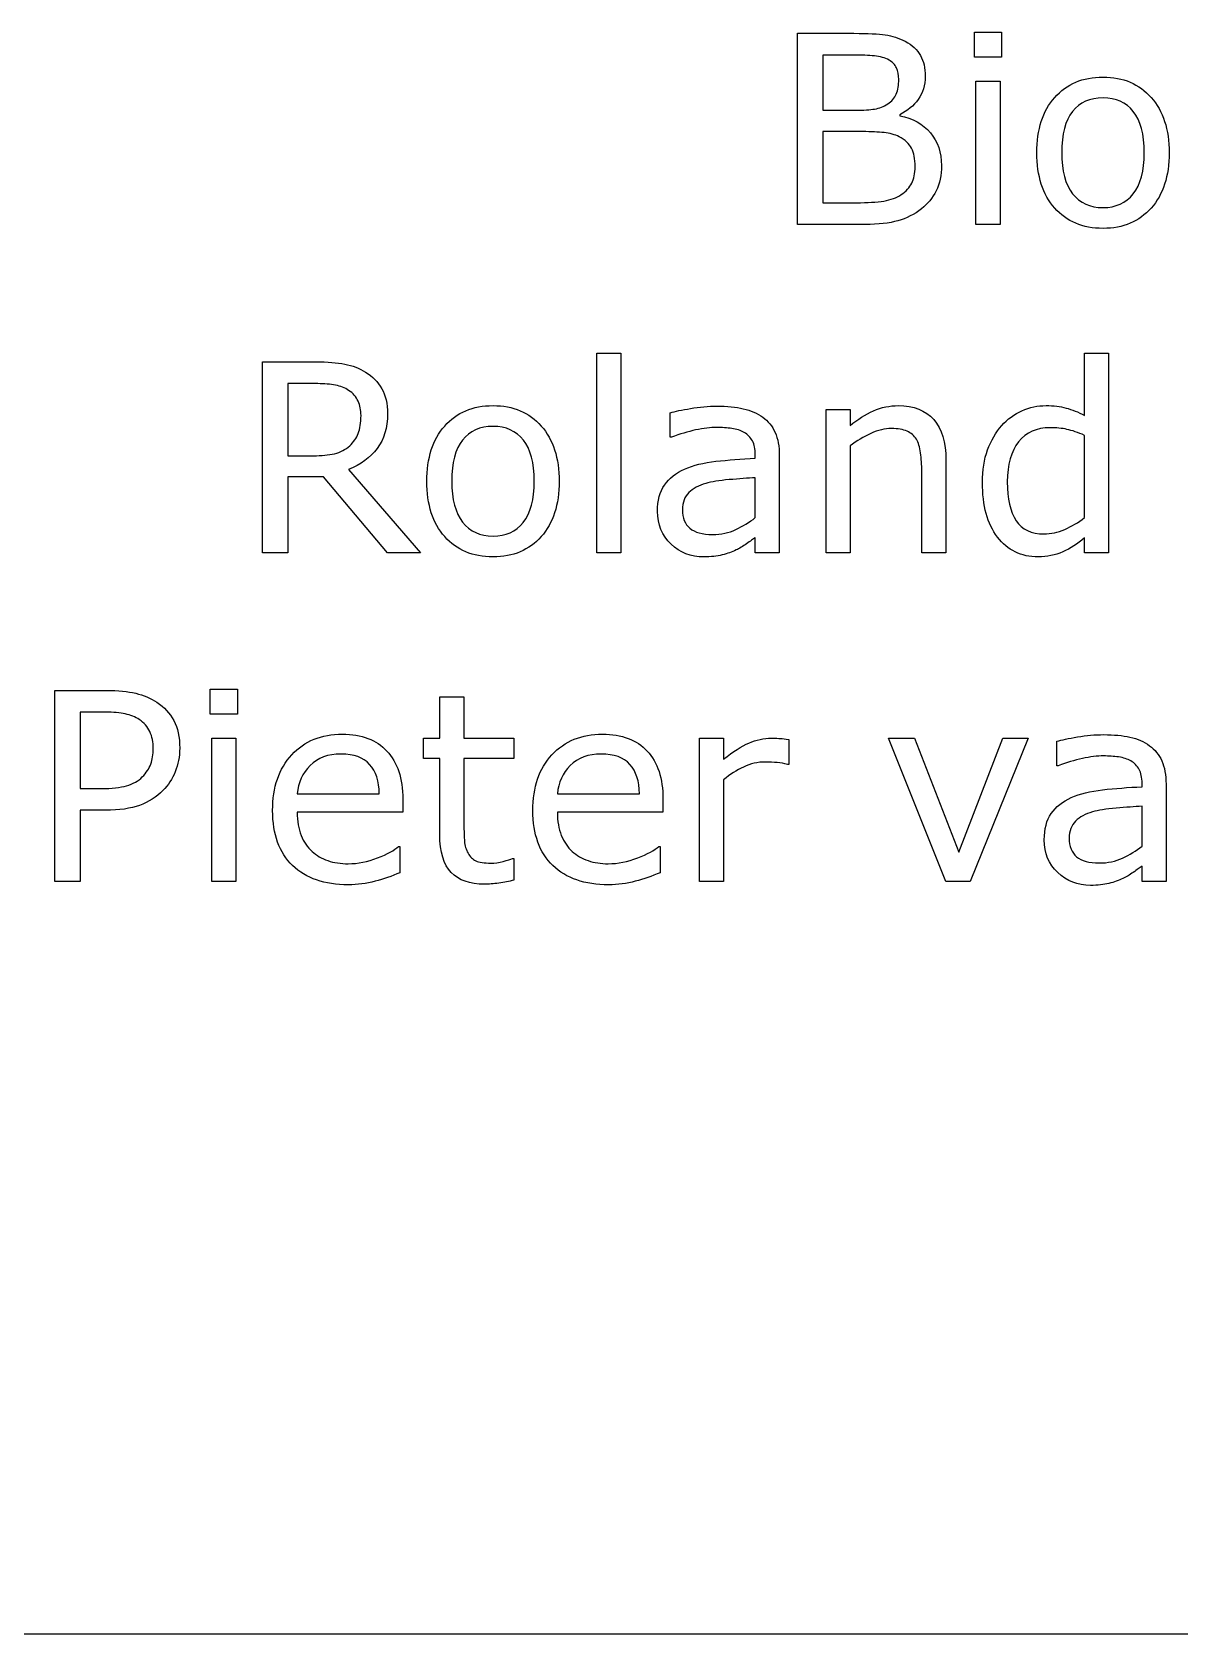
# Model space of a CAD drawing. Extents: x 0.3 to 57.7, y 35.9 to 130.4.
# Drawn here: x 6.32 to 10.01, y 54.48 to 59.64 of the extents above; entities that cross this region are included whole.
import ezdxf

# ---------------------------------------------------------------- set-up
doc = ezdxf.new("R2010")
doc.units = 0
doc.layers.get('0').update_dxf_attribs({"linetype": 'CONTINUOUS'})

msp = doc.modelspace()

# ---------------------------------------------------------------- linework, layer by layer
at = {"color": 7}
for p, q in [((8.782673, 59.020006), (8.782673, 59.63529)), ((8.782673, 59.63529), (8.964903, 59.63529)), ((9.352505, 59.558844), (9.352505, 59.639424)), ((9.352505, 59.639424), (9.440108, 59.639424)), ((9.440108, 59.639424), (9.440108, 59.558844)), ((8.962011, 59.565451), (8.864491, 59.565451)), ((8.864491, 59.565451), (8.864491, 59.387767)), ((9.440108, 59.558844), (9.352505, 59.558844)), ((9.440108, 59.558844), (9.440108, 59.558844)), ((9.109115, 59.486542), (9.109118, 59.486531)), ((9.357463, 59.020006), (9.357463, 59.481572)), ((9.357463, 59.481572), (9.435149, 59.481572)), ((9.435149, 59.481572), (9.435149, 59.020006)), ((8.864491, 59.387767), (8.970275, 59.387767)), ((9.112423, 59.3733), (9.112423, 59.369998)), ((8.993004, 59.318775), (8.864493, 59.318775)), ((8.864493, 59.318775), (8.864493, 59.08985)), ((9.899608, 59.250584), (9.899608, 59.250584)), ((9.979773, 59.250584), (9.979773, 59.250584)), ((9.161598, 59.205954), (9.161597, 59.205956)), ((9.246719, 59.209256), (9.24672, 59.209261)), ((8.864493, 59.08985), (8.972756, 59.08985)), ((9.000853, 59.020006), (8.782673, 59.020006)), ((9.435149, 59.020006), (9.357463, 59.020006)), ((9.435149, 59.020006), (9.435149, 59.020006)), ((8.136812, 57.962164), (8.136812, 58.605134)), ((8.136812, 58.605134), (8.214497, 58.605134)), ((8.214497, 58.605134), (8.214497, 57.962164)), ((9.707049, 58.405137), (9.707049, 58.605136)), ((9.707049, 58.605136), (9.784734, 58.605136)), ((9.784734, 58.605136), (9.784734, 57.962166)), ((7.059547, 57.962164), (7.059547, 58.577448)), ((7.059547, 58.577448), (7.23186, 58.577448)), ((7.237646, 58.507217), (7.141366, 58.507217)), ((7.141366, 58.507217), (7.141366, 58.274987)), ((7.377313, 58.404321), (7.377313, 58.404307)), ((8.373171, 58.334872), (8.373171, 58.413798)), ((8.874821, 57.962166), (8.874821, 58.423732)), ((8.874821, 58.423732), (8.952506, 58.423732)), ((8.952506, 58.423732), (8.952506, 58.372492)), ((9.707048, 58.075798), (9.707048, 58.340672)), ((8.377303, 58.334872), (8.373171, 58.334872)), ((8.952506, 58.306791), (8.952506, 57.962166)), ((7.141366, 58.274987), (7.22401, 58.274987)), ((8.647138, 58.26711), (8.647138, 58.279105)), ((8.724409, 58.275382), (8.724409, 57.962164)), ((9.260769, 58.261743), (9.260769, 57.962158)), ((7.256653, 58.206788), (7.141364, 58.206788)), ((7.141364, 58.206788), (7.141364, 57.962164)), ((7.462436, 57.962164), (7.256653, 58.206788)), ((7.33723, 58.23115), (7.568633, 57.962144)), ((7.93516, 58.192739), (7.93516, 58.192739)), ((8.015325, 58.192739), (8.015325, 58.192739)), ((8.647138, 58.075798), (8.647138, 58.20431)), ((9.183085, 57.962164), (9.183085, 58.224972)), ((8.647137, 58.075761), (8.647138, 58.075798)), ((9.707047, 58.075798), (9.707048, 58.075798)), ((8.647138, 57.962164), (8.647138, 58.011335)), ((9.707048, 57.962164), (9.707048, 58.010508)), ((7.141364, 57.962164), (7.059547, 57.962164)), ((7.568634, 57.962164), (7.462436, 57.962164)), ((7.568633, 57.962144), (7.568634, 57.962164)), ((8.214497, 57.962164), (8.136812, 57.962164)), ((8.214497, 57.962164), (8.214497, 57.962164)), ((8.72441, 57.962164), (8.647138, 57.962164)), ((8.724409, 57.962164), (8.72441, 57.962164)), ((8.952506, 57.962166), (8.874821, 57.962166)), ((9.26077, 57.962164), (9.183085, 57.962164)), ((9.260769, 57.962158), (9.26077, 57.962164)), ((9.784733, 57.962164), (9.707048, 57.962164)), ((9.784734, 57.962166), (9.784733, 57.962164)), ((6.390958, 56.904327), (6.390958, 57.519614)), ((6.390958, 57.519614), (6.557899, 57.519614)), ((6.891366, 57.44316), (6.891366, 57.523737)), ((6.891366, 57.523737), (6.978969, 57.523737)), ((6.978969, 57.523737), (6.978969, 57.44316)), ((7.63103, 57.365876), (7.63103, 57.498518)), ((7.63103, 57.498518), (7.708715, 57.498518)), ((7.708715, 57.498518), (7.708715, 57.365876)), ((6.553766, 57.449442), (6.472775, 57.449442)), ((6.472775, 57.449442), (6.472775, 57.203576)), ((6.978969, 57.44316), (6.891366, 57.44316)), ((6.978969, 57.44316), (6.978969, 57.44316)), ((6.896325, 56.904319), (6.896325, 57.365887)), ((6.896325, 57.365887), (6.97401, 57.365887)), ((6.97401, 57.365887), (6.97401, 56.904319)), ((7.578551, 57.300587), (7.578551, 57.365876)), ((7.578551, 57.365876), (7.63103, 57.365876)), ((7.708715, 57.365876), (7.869045, 57.365876)), ((7.869045, 57.365876), (7.869045, 57.300587)), ((8.467388, 56.904228), (8.467388, 57.365797)), ((8.467388, 57.365797), (8.545073, 57.365797)), ((8.545073, 57.365797), (8.545073, 57.297615)), ((8.755401, 57.360932), (8.755401, 57.281178)), ((9.261183, 56.904319), (9.075648, 57.365887)), ((9.075648, 57.365887), (9.159944, 57.365887)), ((9.159944, 57.365887), (9.302919, 56.998533)), ((9.302919, 56.998533), (9.444653, 57.365887)), ((9.526057, 57.365887), (9.339282, 56.904319)), ((9.444653, 57.365887), (9.526057, 57.365887)), ((9.526057, 57.365887), (9.526057, 57.365887)), ((6.708311, 57.331688), (6.70831, 57.331679)), ((6.793436, 57.333658), (6.793433, 57.333655)), ((9.618617, 57.27703), (9.618617, 57.355956)), ((7.63103, 57.300587), (7.578551, 57.300587)), ((7.63103, 57.055132), (7.63103, 57.300587)), ((7.869045, 57.300587), (7.708715, 57.300587)), ((7.708715, 57.300587), (7.708715, 57.090258)), ((8.755402, 57.281176), (8.75127, 57.281176)), ((8.755401, 57.281178), (8.755402, 57.281176)), ((9.622749, 57.27703), (9.618617, 57.27703)), ((8.545073, 57.231914), (8.545073, 56.904228)), ((9.892583, 57.209268), (9.892583, 57.221263)), ((9.969855, 57.21754), (9.969855, 56.904319)), ((6.472775, 57.203576), (6.541783, 57.203576)), ((7.171529, 57.186549), (7.43599, 57.186549)), ((7.43599, 57.186549), (7.43599, 57.186549)), ((7.51161, 57.169215), (7.51161, 57.127068)), ((8.00954, 57.186549), (8.274001, 57.186549)), ((8.274001, 57.186549), (8.274001, 57.186549)), ((8.34962, 57.169215), (8.34962, 57.127068)), ((6.554593, 57.133666), (6.472776, 57.133666)), ((6.472776, 57.133666), (6.472776, 56.904327)), ((7.51161, 57.127045), (7.171529, 57.127045)), ((7.51161, 57.127068), (7.51161, 57.127045)), ((8.34962, 57.127045), (8.00954, 57.127045)), ((8.34962, 57.127068), (8.34962, 57.127045)), ((9.892584, 57.017955), (9.892584, 57.146465)), ((7.498387, 57.017143), (7.502519, 57.017143)), ((7.502519, 57.017143), (7.502519, 56.932434)), ((8.336397, 57.017143), (8.340529, 57.017143)), ((8.340529, 57.017143), (8.340529, 56.932434)), ((9.892583, 57.017916), (9.892584, 57.017955)), ((7.864926, 56.978255), (7.869058, 56.978255)), ((7.869058, 56.978255), (7.869058, 56.908422)), ((9.892584, 56.904319), (9.892584, 56.953493)), ((6.472776, 56.904327), (6.390958, 56.904327)), ((6.97401, 56.904319), (6.896325, 56.904319)), ((6.97401, 56.904319), (6.97401, 56.904319)), ((7.869058, 56.908422), (7.869045, 56.908453)), ((8.545073, 56.904228), (8.467388, 56.904228)), ((9.339282, 56.904319), (9.261183, 56.904319)), ((9.969856, 56.904319), (9.892584, 56.904319)), ((9.969855, 56.904319), (9.969856, 56.904319))]:
    msp.add_line(p, q, dxfattribs=at)
at = {"color": 5}
msp.add_line((2.694834, 54.481264), (30.070394, 54.481264), dxfattribs=at)
at = {"color": 7}
for points in [[(8.964903, 59.63529), (9.009806, 59.63529), (9.043415, 59.633634), (9.065729, 59.630323)], [(9.065729, 59.630323), (9.088043, 59.627011), (9.109392, 59.620125), (9.129778, 59.609664)], [(9.129778, 59.609664), (9.152367, 59.597811), (9.168758, 59.582521), (9.178951, 59.563795)], [(9.030606, 59.562572), (9.012148, 59.564492), (8.989283, 59.565451), (8.962011, 59.565451)], [(9.077713, 59.548941), (9.064764, 59.556373), (9.049062, 59.560917), (9.030606, 59.562572)], [(9.101679, 59.524134), (9.096719, 59.534331), (9.088731, 59.542601), (9.077713, 59.548941)], [(9.178951, 59.563795), (9.189143, 59.545337), (9.194239, 59.523161), (9.194239, 59.497266)], [(9.100852, 59.439848), (9.106361, 59.453075), (9.109115, 59.46864), (9.109115, 59.486542)], [(9.109118, 59.486531), (9.109118, 59.501413), (9.106638, 59.513947), (9.101679, 59.524134)], [(9.194239, 59.497266), (9.194239, 59.468066), (9.186802, 59.443135), (9.171927, 59.422475)], [(9.611181, 59.428681), (9.649748, 59.472482), (9.701676, 59.494382), (9.766964, 59.494382)], [(9.766964, 59.494382), (9.831702, 59.494382), (9.883355, 59.472482), (9.921922, 59.428681)], [(9.073581, 59.40803), (9.086529, 59.41629), (9.095619, 59.426896), (9.100852, 59.439848)], [(9.171927, 59.422475), (9.157052, 59.402089), (9.137217, 59.385697), (9.112423, 59.3733)], [(9.553743, 59.250584), (9.553743, 59.325789), (9.572889, 59.385154), (9.611181, 59.428681)], [(9.766964, 59.427442), (9.724816, 59.427442), (9.692034, 59.412841), (9.668618, 59.383641)], [(9.864485, 59.383641), (9.841069, 59.412841), (9.808562, 59.427442), (9.766964, 59.427442)], [(9.921922, 59.428681), (9.960489, 59.385154), (9.979773, 59.325789), (9.979773, 59.250584)], [(8.970275, 59.387767), (8.995895, 59.387767), (9.016281, 59.389009), (9.031432, 59.391492)], [(9.031432, 59.391492), (9.046584, 59.394239), (9.060633, 59.399752), (9.073581, 59.40803)], [(9.668618, 59.383641), (9.645478, 59.354715), (9.633908, 59.310363), (9.633908, 59.250584)], [(9.899608, 59.250584), (9.899608, 59.310363), (9.8879, 59.354715), (9.864485, 59.383641)], [(9.112423, 59.369998), (9.15402, 59.361456), (9.186802, 59.343137), (9.210769, 59.315041)], [(9.061599, 59.315473), (9.042866, 59.317674), (9.020002, 59.318775), (8.993004, 59.318775)], [(9.109945, 59.302237), (9.096722, 59.309123), (9.080607, 59.313535), (9.061599, 59.315473)], [(9.150441, 59.265045), (9.143003, 59.279646), (9.129505, 59.292043), (9.109945, 59.302237)], [(9.210769, 59.315041), (9.234736, 59.287216), (9.246719, 59.251954), (9.246719, 59.209256)], [(9.161597, 59.205956), (9.161597, 59.230749), (9.157878, 59.250445), (9.150441, 59.265045)], [(9.611181, 59.072485), (9.572889, 59.116011), (9.553743, 59.175378), (9.553743, 59.250584)], [(9.633908, 59.250584), (9.633908, 59.192732), (9.645616, 59.148793), (9.669031, 59.118767)], [(9.864071, 59.118352), (9.887763, 59.148104), (9.899608, 59.192181), (9.899608, 59.250584)], [(9.979773, 59.250584), (9.979773, 59.175378), (9.960489, 59.116011), (9.921922, 59.072485)], [(9.150854, 59.152648), (9.158017, 59.16642), (9.161598, 59.184189), (9.161598, 59.205954)], [(9.24672, 59.209261), (9.24672, 59.178683), (9.240935, 59.151686), (9.229364, 59.128269)], [(9.060772, 59.095212), (9.083637, 59.09907), (9.102369, 59.105956), (9.11697, 59.115871)], [(9.11697, 59.115871), (9.132396, 59.126614), (9.143691, 59.138873), (9.150854, 59.152648)], [(9.229364, 59.128269), (9.217793, 59.104854), (9.202228, 59.085571), (9.18267, 59.070419)], [(9.669031, 59.118767), (9.692447, 59.089015), (9.725091, 59.074139), (9.766964, 59.074139)], [(9.766964, 59.074139), (9.808286, 59.074139), (9.840655, 59.088877), (9.864071, 59.118352)], [(8.972756, 59.08985), (9.008569, 59.08985), (9.037907, 59.091638), (9.060772, 59.095212)], [(9.18267, 59.070419), (9.15953, 59.052244), (9.134048, 59.039297), (9.106224, 59.031577)], [(9.766964, 59.007196), (9.701676, 59.007196), (9.649748, 59.028959), (9.611181, 59.072485)], [(9.921922, 59.072485), (9.883355, 59.028959), (9.831702, 59.007196), (9.766964, 59.007196)], [(9.106224, 59.031577), (9.078676, 59.023863), (9.043553, 59.020006), (9.000853, 59.020006)], [(7.23186, 58.577448), (7.269049, 58.577448), (7.300041, 58.574964), (7.324834, 58.569997)], [(7.324834, 58.569997), (7.349627, 58.565312), (7.371941, 58.55677), (7.391776, 58.544371)], [(7.295084, 58.502249), (7.278831, 58.505561), (7.259685, 58.507217), (7.237646, 58.507217)], [(7.337232, 58.485711), (7.325386, 58.493708), (7.311337, 58.49922), (7.295084, 58.502249)], [(7.391776, 58.544371), (7.41409, 58.530316), (7.431445, 58.512548), (7.443841, 58.491065)], [(7.367811, 58.451004), (7.36175, 58.464776), (7.351557, 58.476345), (7.337232, 58.485711)], [(7.377313, 58.404307), (7.377313, 58.421937), (7.374145, 58.437502), (7.367811, 58.451004)], [(7.443841, 58.491065), (7.456513, 58.469853), (7.462849, 58.442856), (7.462849, 58.410073)], [(7.368222, 58.346886), (7.374283, 58.362032), (7.377313, 58.381177), (7.377313, 58.404321)], [(7.462849, 58.410073), (7.462849, 58.365721), (7.451692, 58.328531), (7.429378, 58.298505)], [(7.646732, 58.370838), (7.6853, 58.414639), (7.737228, 58.43654), (7.802517, 58.43654)], [(7.802517, 58.43654), (7.867254, 58.43654), (7.918907, 58.414639), (7.957474, 58.370838)], [(8.373171, 58.413798), (8.388323, 58.417937), (8.410223, 58.422481), (8.438873, 58.42743)], [(8.438873, 58.42743), (8.467523, 58.432397), (8.49576, 58.43488), (8.523583, 58.43488)], [(8.523583, 58.43488), (8.55609, 58.43488), (8.584327, 58.432124), (8.608293, 58.426611)], [(8.608293, 58.426611), (8.632536, 58.421381), (8.653472, 58.412293), (8.671103, 58.399348)], [(8.671103, 58.399348), (8.688458, 58.386667), (8.701681, 58.370277), (8.710772, 58.350177)], [(8.952506, 58.372492), (8.976749, 58.392603), (9.001817, 58.408306), (9.027712, 58.419601)], [(9.027712, 58.419601), (9.053608, 58.43089), (9.080191, 58.436534), (9.107464, 58.436534)], [(9.107464, 58.436534), (9.157326, 58.436534), (9.195342, 58.421521), (9.221513, 58.391494)], [(9.221513, 58.391494), (9.247683, 58.361466), (9.260769, 58.318215), (9.260769, 58.261743)], [(9.440522, 58.372077), (9.459254, 58.393014), (9.481017, 58.408992), (9.505811, 58.42001)], [(9.505811, 58.42001), (9.530879, 58.431035), (9.556774, 58.436548), (9.583496, 58.436548)], [(9.583496, 58.436548), (9.607738, 58.436548), (9.629225, 58.433933), (9.647958, 58.428702)], [(9.647958, 58.428702), (9.66669, 58.423754), (9.686387, 58.415899), (9.707049, 58.405137)], [(7.340951, 58.307217), (7.353348, 58.318788), (7.362439, 58.332011), (7.368222, 58.346886)], [(7.589295, 58.192739), (7.589295, 58.267946), (7.608441, 58.327312), (7.646732, 58.370838)], [(7.802517, 58.369597), (7.760368, 58.369597), (7.727586, 58.354996), (7.70417, 58.325796)], [(7.900036, 58.325796), (7.876621, 58.354996), (7.844114, 58.369597), (7.802517, 58.369597)], [(7.957474, 58.370838), (7.996041, 58.327312), (8.015325, 58.267946), (8.015325, 58.192739)], [(8.454988, 58.358014), (8.429919, 58.352784), (8.404024, 58.34507), (8.377303, 58.334872)], [(8.52317, 58.366283), (8.502784, 58.366283), (8.480057, 58.363527), (8.454988, 58.358014)], [(8.571516, 58.362981), (8.55609, 58.365183), (8.539974, 58.366283), (8.52317, 58.366283)], [(8.611185, 58.350168), (8.600166, 58.356509), (8.586943, 58.36078), (8.571516, 58.362981)], [(8.637632, 58.322906), (8.631572, 58.334477), (8.622757, 58.343564), (8.611185, 58.350168)], [(8.710772, 58.350177), (8.719863, 58.330066), (8.724409, 58.305134), (8.724409, 58.275382)], [(9.019035, 58.346875), (8.995895, 58.336414), (8.973718, 58.323052), (8.952506, 58.306791)], [(9.085563, 58.362566), (9.064351, 58.362566), (9.042175, 58.357336), (9.019035, 58.346875)], [(9.135976, 58.353902), (9.123028, 58.359678), (9.106223, 58.362566), (9.085563, 58.362566)], [(9.165728, 58.328276), (9.158842, 58.339848), (9.148925, 58.348389), (9.135976, 58.353902)], [(9.395067, 58.293978), (9.406362, 58.324556), (9.421513, 58.350589), (9.440522, 58.372077)], [(9.596718, 58.365451), (9.553192, 58.365451), (9.519308, 58.350299), (9.495066, 58.319996)], [(9.65085, 58.360088), (9.634321, 58.363663), (9.616277, 58.365451), (9.596718, 58.365451)], [(9.707048, 58.340672), (9.686111, 58.350041), (9.667379, 58.356514), (9.65085, 58.360088)], [(7.291778, 58.281591), (7.311062, 58.286276), (7.327453, 58.294818), (7.340951, 58.307217)], [(7.429378, 58.298505), (7.407064, 58.268753), (7.376348, 58.246301), (7.33723, 58.23115)], [(7.70417, 58.325796), (7.68103, 58.296872), (7.669459, 58.252519), (7.669459, 58.192739)], [(7.93516, 58.192739), (7.93516, 58.252519), (7.923452, 58.296872), (7.900036, 58.325796)], [(8.647138, 58.279105), (8.647138, 58.296734), (8.643969, 58.311335), (8.637632, 58.322906)], [(9.179365, 58.284476), (9.176885, 58.303215), (9.17234, 58.317815), (9.165728, 58.328276)], [(9.378538, 58.189434), (9.378538, 58.228552), (9.384048, 58.2634), (9.395067, 58.293978)], [(9.495066, 58.319996), (9.470823, 58.289695), (9.458702, 58.24672), (9.458702, 58.191071)], [(7.22401, 58.274987), (7.249905, 58.274987), (7.272494, 58.277189), (7.291778, 58.281591)], [(8.41904, 58.232002), (8.447139, 58.244401), (8.480886, 58.252802), (8.520279, 58.257204)], [(8.520279, 58.257204), (8.559673, 58.261607), (8.601959, 58.264909), (8.647138, 58.26711)], [(9.183085, 58.224972), (9.183085, 58.246184), (9.181845, 58.266018), (9.179365, 58.284476)], [(7.646732, 58.014643), (7.608441, 58.058167), (7.589295, 58.117533), (7.589295, 58.192739)], [(7.669459, 58.192739), (7.669459, 58.134889), (7.681167, 58.09095), (7.704583, 58.060922)], [(7.899623, 58.06051), (7.923315, 58.090261), (7.93516, 58.134338), (7.93516, 58.192739)], [(8.015325, 58.192739), (8.015325, 58.117533), (7.996041, 58.058167), (7.957474, 58.014643)], [(8.354578, 58.180762), (8.36973, 58.202525), (8.391217, 58.219605), (8.41904, 58.232002)], [(8.487222, 58.186107), (8.464908, 58.179766), (8.446864, 58.16985), (8.43309, 58.156358)], [(8.563255, 58.198101), (8.531299, 58.195354), (8.505955, 58.191356), (8.487222, 58.186107)], [(8.647138, 58.20431), (8.623447, 58.202993), (8.595486, 58.200924), (8.563255, 58.198101)], [(9.426884, 58.012989), (9.394653, 58.055413), (9.378538, 58.114228), (9.378538, 58.189434)], [(9.458702, 58.191071), (9.458702, 58.136252), (9.468068, 58.094517), (9.4868, 58.065866)], [(8.332265, 58.096053), (8.332265, 58.131039), (8.339703, 58.159275), (8.354578, 58.180762)], [(8.43309, 58.156358), (8.419316, 58.143131), (8.412429, 58.124811), (8.412429, 58.101398)], [(8.375653, 57.990679), (8.346728, 58.018228), (8.332265, 58.053352), (8.332265, 58.096053)], [(8.412429, 58.101398), (8.412429, 58.074952), (8.420417, 58.05498), (8.436395, 58.041482)], [(7.704583, 58.060922), (7.727999, 58.03117), (7.760644, 58.016294), (7.802517, 58.016294)], [(7.802517, 58.016294), (7.843839, 58.016294), (7.876208, 58.031032), (7.899623, 58.06051)], [(8.436395, 58.041482), (8.452373, 58.028255), (8.476753, 58.021642), (8.509535, 58.021642)], [(8.509535, 58.021642), (8.536807, 58.021642), (8.561738, 58.026872), (8.584328, 58.037334)], [(8.584328, 58.037334), (8.606917, 58.048077), (8.627854, 58.060886), (8.647137, 58.075761)], [(9.4868, 58.065866), (9.505532, 58.037492), (9.53556, 58.023304), (9.576882, 58.023304)], [(9.576882, 58.023304), (9.598921, 58.023304), (9.621235, 58.02813), (9.643824, 58.037782)], [(9.643824, 58.037782), (9.666413, 58.047698), (9.687488, 58.060369), (9.707047, 58.075798)], [(7.802517, 57.949354), (7.737228, 57.949354), (7.6853, 57.971117), (7.646732, 58.014643)], [(7.957474, 58.014643), (7.918907, 57.971117), (7.867254, 57.949354), (7.802517, 57.949354)], [(8.481438, 57.949359), (8.43984, 57.949359), (8.404579, 57.963133), (8.375653, 57.990679)], [(8.61904, 57.991495), (8.607469, 57.983235), (8.596174, 57.976622), (8.585156, 57.971655)], [(8.647138, 58.011335), (8.640252, 58.00665), (8.630886, 58.000037), (8.61904, 57.991495)], [(9.558288, 57.949354), (9.503192, 57.949354), (9.459391, 57.970565), (9.426884, 58.012989)], [(9.707048, 58.010508), (9.684734, 57.991225), (9.661456, 57.976212), (9.637213, 57.965468)], [(8.540528, 57.955963), (8.523725, 57.951561), (8.504028, 57.949359), (8.481438, 57.949359)], [(8.585156, 57.971655), (8.572208, 57.965314), (8.557332, 57.960084), (8.540528, 57.955963)], [(9.637213, 57.965468), (9.612971, 57.954725), (9.586663, 57.949354), (9.558288, 57.949354)], [(6.557899, 57.519614), (6.594813, 57.519614), (6.62608, 57.516443), (6.6517, 57.510103)], [(6.6517, 57.510103), (6.67732, 57.504045), (6.700047, 57.494403), (6.719881, 57.481178)], [(6.719881, 57.481178), (6.743297, 57.465468), (6.761341, 57.445909), (6.774013, 57.422501)], [(6.617815, 57.443656), (6.601012, 57.447514), (6.579662, 57.449442), (6.553766, 57.449442)], [(6.663269, 57.425481), (6.650046, 57.434023), (6.634895, 57.440082), (6.617815, 57.443656)], [(6.697153, 57.387051), (6.689716, 57.402762), (6.678421, 57.415572), (6.663269, 57.425481)], [(6.774013, 57.422501), (6.786962, 57.399084), (6.793436, 57.36947), (6.793436, 57.333658)], [(6.70831, 57.331679), (6.70831, 57.352891), (6.704591, 57.371348), (6.697153, 57.387051)], [(7.154174, 57.312189), (7.195496, 57.356543), (7.249766, 57.37872), (7.316983, 57.37872)], [(7.316983, 57.37872), (7.379241, 57.37872), (7.427175, 57.360538), (7.460784, 57.324175)], [(7.992185, 57.312189), (8.033507, 57.356543), (8.087776, 57.37872), (8.154993, 57.37872)], [(8.154993, 57.37872), (8.217252, 57.37872), (8.265185, 57.360538), (8.298794, 57.324175)], [(8.626478, 57.350094), (8.650169, 57.360555), (8.674273, 57.365786), (8.698791, 57.365786)], [(8.698791, 57.365786), (8.712289, 57.365786), (8.722068, 57.365409), (8.72813, 57.364657)], [(8.72813, 57.364657), (8.73419, 57.364092), (8.74328, 57.362851), (8.755401, 57.360932)], [(9.618617, 57.355956), (9.633768, 57.360095), (9.655669, 57.364639), (9.684319, 57.369587)], [(9.684319, 57.369587), (9.712969, 57.374554), (9.741206, 57.377038), (9.769029, 57.377038)], [(9.769029, 57.377038), (9.801536, 57.377038), (9.829772, 57.374282), (9.853739, 57.368769)], [(9.853739, 57.368769), (9.877981, 57.363538), (9.898918, 57.354451), (9.916548, 57.341506)], [(6.700047, 57.282513), (6.705556, 57.297114), (6.708311, 57.313505), (6.708311, 57.331688)], [(6.793433, 57.333655), (6.793433, 57.306383), (6.788613, 57.281039), (6.778972, 57.257624)], [(7.092604, 57.132439), (7.092604, 57.20792), (7.113128, 57.267837), (7.154174, 57.312189)], [(7.312851, 57.314647), (7.271253, 57.314647), (7.238058, 57.302388), (7.213265, 57.277871)], [(7.404999, 57.281176), (7.384889, 57.30349), (7.354173, 57.314647), (7.312851, 57.314647)], [(7.460784, 57.324175), (7.494668, 57.287811), (7.51161, 57.236158), (7.51161, 57.169215)], [(7.930615, 57.132439), (7.930615, 57.20792), (7.951138, 57.267837), (7.992185, 57.312189)], [(8.150861, 57.314647), (8.109263, 57.314647), (8.076068, 57.302388), (8.051275, 57.277871)], [(8.243009, 57.281176), (8.222899, 57.30349), (8.192183, 57.314647), (8.150861, 57.314647)], [(8.298794, 57.324175), (8.332678, 57.287811), (8.34962, 57.236158), (8.34962, 57.169215)], [(8.545073, 57.297615), (8.575927, 57.322407), (8.603062, 57.3399), (8.626478, 57.350094)], [(9.768615, 57.308441), (9.74823, 57.308441), (9.725503, 57.305685), (9.700434, 57.300172)], [(9.816962, 57.305139), (9.801536, 57.30734), (9.78542, 57.308441), (9.768615, 57.308441)], [(9.916548, 57.341506), (9.933903, 57.328844), (9.947126, 57.312452), (9.956218, 57.292332)], [(6.672773, 57.240778), (6.685722, 57.254005), (6.694813, 57.267917), (6.700047, 57.282513)], [(6.778972, 57.257624), (6.769606, 57.234484), (6.756383, 57.214374), (6.739303, 57.197293)], [(7.213265, 57.277871), (7.188747, 57.253353), (7.174835, 57.222913), (7.171529, 57.186549)], [(7.43599, 57.186549), (7.435708, 57.227321), (7.425378, 57.258863), (7.404999, 57.281176)], [(8.051275, 57.277871), (8.026757, 57.253353), (8.012846, 57.222913), (8.00954, 57.186549)], [(8.274001, 57.186549), (8.273718, 57.227321), (8.263388, 57.258863), (8.243009, 57.281176)], [(8.609536, 57.272822), (8.587222, 57.262361), (8.565734, 57.248725), (8.545073, 57.231914)], [(8.678957, 57.288937), (8.65499, 57.288937), (8.631849, 57.283565), (8.609536, 57.272822)], [(8.717386, 57.286961), (8.706643, 57.288278), (8.693833, 57.288937), (8.678957, 57.288937)], [(8.75127, 57.281176), (8.739699, 57.283922), (8.728404, 57.285851), (8.717386, 57.286961)], [(9.700434, 57.300172), (9.675365, 57.294941), (9.64947, 57.287227), (9.622749, 57.27703)], [(9.856631, 57.292326), (9.845611, 57.298667), (9.832388, 57.302938), (9.816962, 57.305139)], [(9.883078, 57.265063), (9.877018, 57.276635), (9.868202, 57.285722), (9.856631, 57.292326)], [(9.892583, 57.221263), (9.892583, 57.238892), (9.889415, 57.253492), (9.883078, 57.265063)], [(9.956218, 57.292332), (9.965309, 57.272222), (9.969855, 57.247292), (9.969855, 57.21754)], [(6.541783, 57.203576), (6.57484, 57.203576), (6.6017, 57.206473), (6.622361, 57.212268)], [(6.622361, 57.212268), (6.643021, 57.218326), (6.659826, 57.22783), (6.672773, 57.240778)], [(9.765725, 57.199362), (9.805118, 57.203765), (9.847405, 57.207067), (9.892583, 57.209268)], [(6.739303, 57.197293), (6.718091, 57.176082), (6.693022, 57.160103), (6.664097, 57.149358)], [(9.600023, 57.122922), (9.615175, 57.144685), (9.636662, 57.161764), (9.664486, 57.17416)], [(9.664486, 57.17416), (9.692585, 57.186559), (9.726331, 57.194959), (9.765725, 57.199362)], [(6.664097, 57.149358), (6.635171, 57.138897), (6.59867, 57.133666), (6.554593, 57.133666)], [(7.157067, 56.955581), (7.114092, 56.997179), (7.092604, 57.056132), (7.092604, 57.132439)], [(7.171529, 57.127045), (7.171529, 57.098671), (7.175799, 57.073878), (7.18434, 57.052666)], [(7.995077, 56.955581), (7.952102, 56.997179), (7.930615, 57.056132), (7.930615, 57.132439)], [(8.00954, 57.127045), (8.00954, 57.098671), (8.01381, 57.073878), (8.02235, 57.052666)], [(9.577711, 57.03821), (9.577711, 57.073197), (9.585148, 57.101434), (9.600023, 57.122922)], [(9.732667, 57.128262), (9.710353, 57.121921), (9.692309, 57.112004), (9.678535, 57.09851)], [(9.8087, 57.140256), (9.776744, 57.137509), (9.7514, 57.133511), (9.732667, 57.128262)], [(9.892584, 57.146465), (9.868892, 57.145148), (9.840931, 57.143079), (9.8087, 57.140256)], [(7.18434, 57.052666), (7.19288, 57.031729), (7.204587, 57.014511), (7.219463, 57.001014)], [(7.667807, 56.933235), (7.643289, 56.958579), (7.63103, 56.999211), (7.63103, 57.055132)], [(7.708715, 57.090258), (7.708715, 57.066015), (7.709271, 57.047006), (7.710381, 57.033232)], [(8.02235, 57.052666), (8.03089, 57.031729), (8.042598, 57.014511), (8.057474, 57.001014)], [(9.678535, 57.09851), (9.664761, 57.085283), (9.657874, 57.066964), (9.657874, 57.043553)], [(7.219463, 57.001014), (7.233789, 56.987787), (7.250731, 56.977869), (7.270289, 56.971262)], [(7.430205, 56.979954), (7.462161, 56.992616), (7.484888, 57.005013), (7.498387, 57.017143)], [(7.710381, 57.033232), (7.711491, 57.019742), (7.715348, 57.00707), (7.721952, 56.995217)], [(8.057474, 57.001014), (8.071799, 56.987787), (8.088741, 56.977869), (8.1083, 56.971262)], [(8.268216, 56.979954), (8.300172, 56.992616), (8.322899, 57.005013), (8.336397, 57.017143)], [(9.621099, 56.93284), (9.592174, 56.960389), (9.577711, 56.995512), (9.577711, 57.03821)], [(9.657874, 57.043553), (9.657874, 57.017107), (9.665863, 56.997134), (9.68184, 56.983634)], [(9.829773, 56.979486), (9.852363, 56.990229), (9.873299, 57.003039), (9.892583, 57.017916)], [(7.336404, 56.8936), (7.259821, 56.8936), (7.200042, 56.91426), (7.157067, 56.955581)], [(7.270289, 56.971262), (7.290124, 56.964658), (7.311887, 56.961356), (7.335578, 56.961356)], [(7.335578, 56.961356), (7.366983, 56.961356), (7.398525, 56.967555), (7.430205, 56.979954)], [(7.721952, 56.995217), (7.728012, 56.984191), (7.736276, 56.976063), (7.746745, 56.970833)], [(7.746745, 56.970833), (7.757488, 56.965866), (7.773742, 56.963382), (7.795505, 56.963382)], [(7.795505, 56.963382), (7.808177, 56.963382), (7.8214, 56.965169), (7.835174, 56.968744)], [(7.835174, 56.968744), (7.848949, 56.972601), (7.858866, 56.975772), (7.864926, 56.978255)], [(8.174415, 56.8936), (8.097831, 56.8936), (8.038052, 56.91426), (7.995077, 56.955581)], [(8.1083, 56.971262), (8.128134, 56.964658), (8.149897, 56.961356), (8.173589, 56.961356)], [(8.173589, 56.961356), (8.204993, 56.961356), (8.236535, 56.967555), (8.268216, 56.979954)], [(9.68184, 56.983634), (9.697818, 56.970407), (9.722198, 56.963794), (9.75498, 56.963794)], [(9.75498, 56.963794), (9.782253, 56.963794), (9.807184, 56.969025), (9.829773, 56.979486)], [(9.892584, 56.953493), (9.885697, 56.948808), (9.876331, 56.942195), (9.864485, 56.933653)], [(7.422354, 56.904748), (7.395081, 56.897316), (7.366432, 56.8936), (7.336404, 56.8936)], [(7.502519, 56.932434), (7.476348, 56.921408), (7.449627, 56.912179), (7.422354, 56.904748)], [(7.775244, 56.895217), (7.728137, 56.895217), (7.692325, 56.90789), (7.667807, 56.933235)], [(7.821111, 56.898942), (7.804031, 56.896459), (7.788742, 56.895217), (7.775244, 56.895217)], [(7.869045, 56.908453), (7.854445, 56.904596), (7.838467, 56.901426), (7.821111, 56.898942)], [(8.260364, 56.904748), (8.233092, 56.897316), (8.204442, 56.8936), (8.174415, 56.8936)], [(8.340529, 56.932434), (8.314358, 56.921408), (8.287637, 56.912179), (8.260364, 56.904748)], [(9.726883, 56.891517), (9.685286, 56.891517), (9.650024, 56.905291), (9.621099, 56.93284)], [(9.785974, 56.898121), (9.76917, 56.893718), (9.749473, 56.891517), (9.726883, 56.891517)], [(9.830602, 56.913812), (9.817653, 56.907472), (9.802777, 56.902241), (9.785974, 56.898121)], [(9.864485, 56.933653), (9.852916, 56.925393), (9.841622, 56.91878), (9.830602, 56.913812)]]:
    msp.add_open_spline(points, degree=3, dxfattribs=at)

doc.saveas('drawing.dxf')
